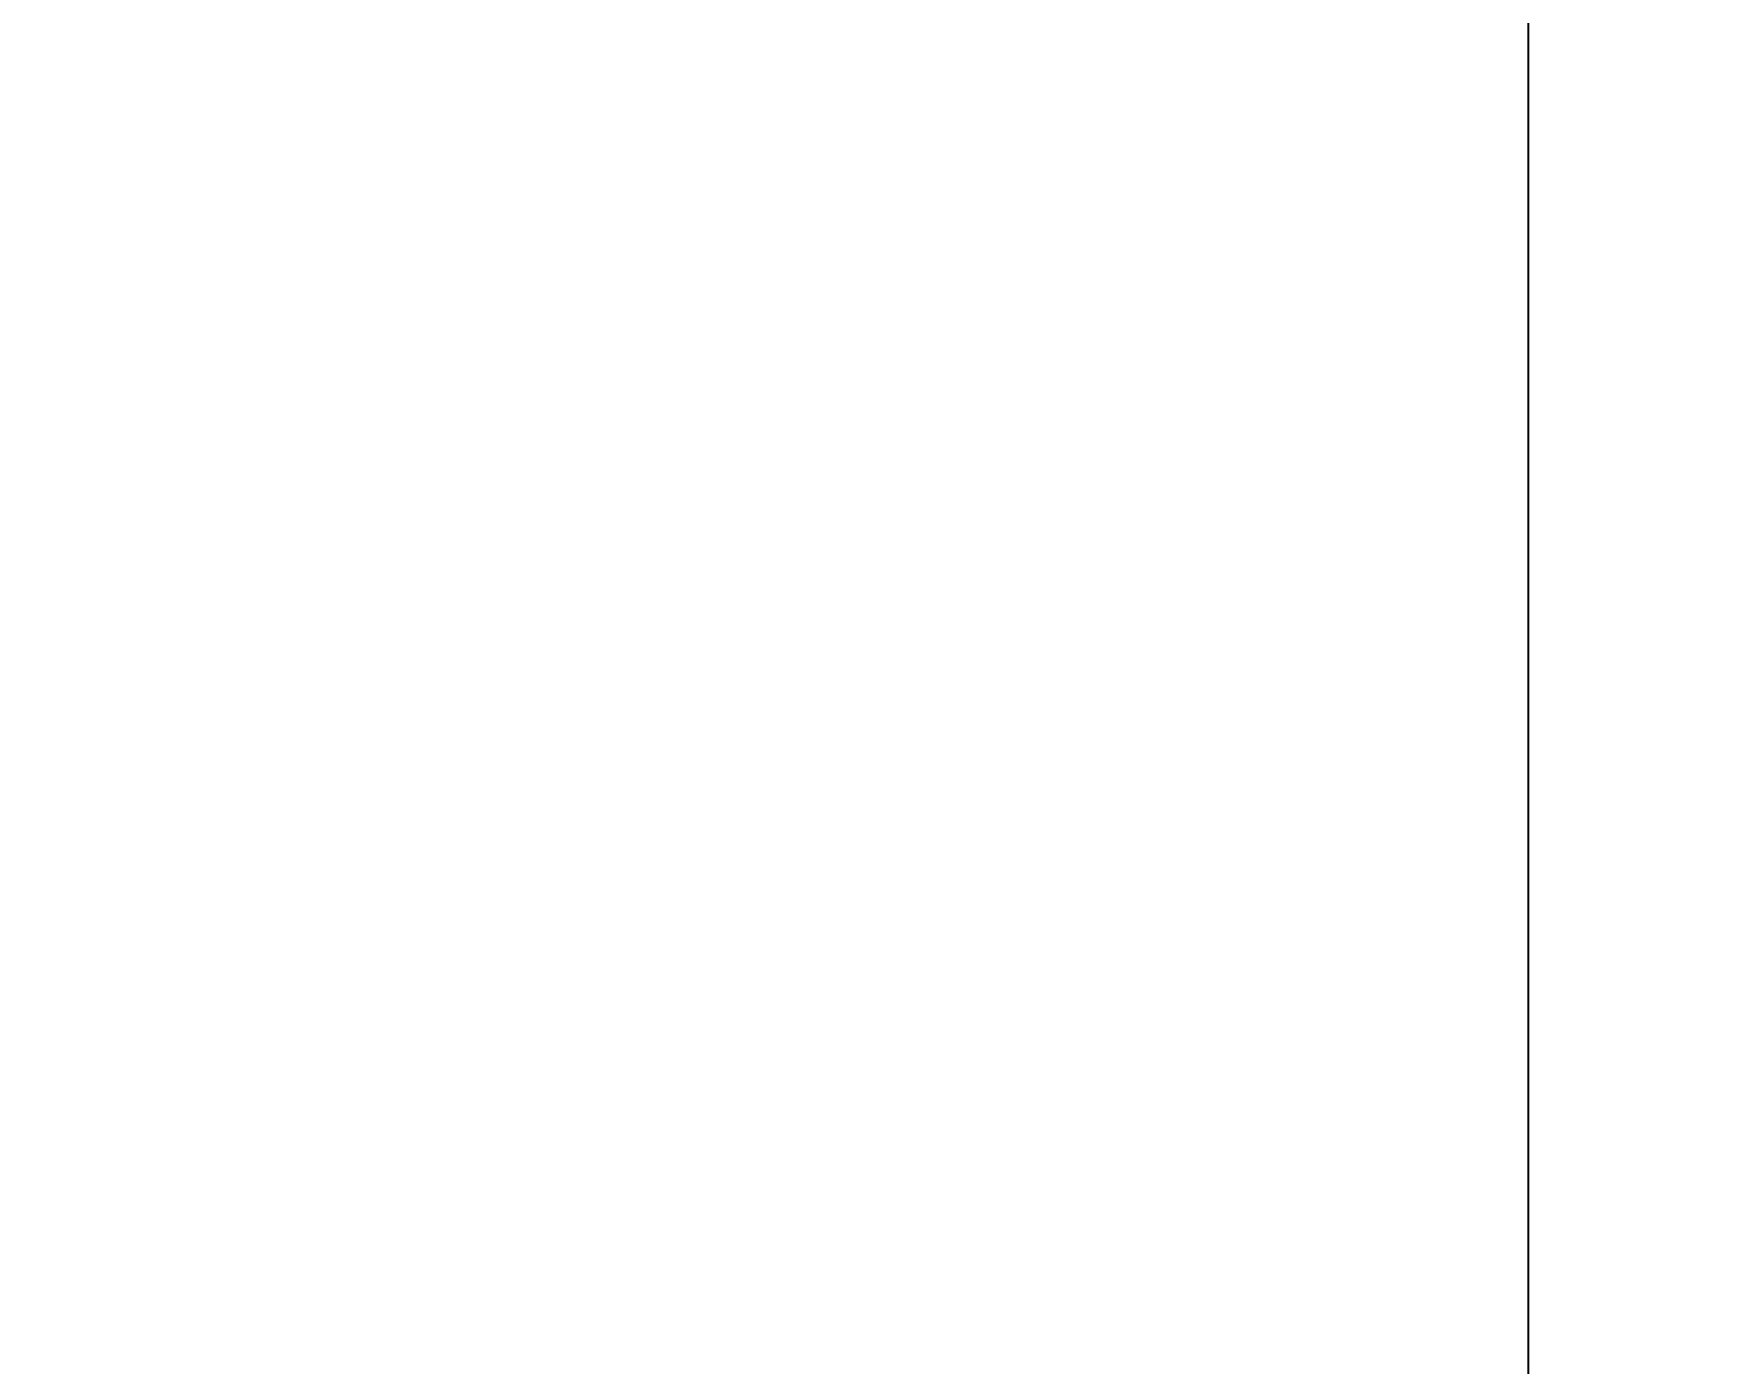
# Model space of a CAD drawing. Header units: millimetres. Extents: x -5 to 1510635, y -6 to 71285.
# Drawn here: x 260033 to 261548, y 35884 to 37071 of the extents above; entities that cross this region are included whole.
import ezdxf

# ---------------------------------------------------------------- set-up
doc = ezdxf.new("R2010")
doc.units = ezdxf.units.MM
doc.header["$LTSCALE"] = 1000
doc.layers.add('MP-8', color=8, linetype='Continuous')
doc.dimstyles.new('MPS2', dxfattribs={"dimscale": 100, "dimtxt": 3, "dimasz": 3, "dimexe": 1, "dimexo": 1, "dimgap": 1, "dimtad": 1, "dimzin": 12, "dimdsep": 46, "dimtxsty": 'Standard', "dimcen": 1, "dimclrd": 1, "dimclre": 1, "dimclrt": 7, "dimazin": 2, "dimtfac": 1, "dimtmove": 0, "dimatfit": 3, "dimfxl": 1, "dimarcsym": 0})

# ---------------------------------------------------------------- blocks, each defined once
blk = doc.blocks.new('*D194')
at = {"layer": 'DEFPOINTS', "color": 0, "linetype": 'ByBlock', "transparency": 16777216}
for p in [(261367.665250579, 38261.08531328535), (256047.665250579, 35508.79177639436), (261367.665250579, 35508.79177639436)]:
    blk.add_point(p, dxfattribs=at)
at = {"layer": 'MP-8', "color": 1, "linetype": 'ByBlock', "lineweight": -2, "transparency": 16777216}
for p, q in [((256047.665250579, 35588.79177639436), (256047.665250579, 38341.08531328535)), ((261367.665250579, 35588.79177639436), (261367.665250579, 38341.08531328535)), ((256287.665250579, 38261.08531328535), (261127.665250579, 38261.08531328535))]:
    blk.add_line(p, q, dxfattribs=at)
at = {"layer": 'MP-8', "color": 1, "linetype": 'ByBlock', "transparency": 16777216}
for points in [[(256287.665250579, 38301.08531328535), (256287.665250579, 38221.08531328535), (256047.665250579, 38261.08531328535)], [(261127.665250579, 38301.08531328535), (261127.665250579, 38221.08531328535), (261367.665250579, 38261.08531328535)]]:
    blk.add_solid(points, dxfattribs=at)
at = {"layer": 'MP-8', "color": 7, "linetype": 'ByBlock', "transparency": 16777216, "insert": (258707.665250579, 38461.08531328535), "char_height": 240, "attachment_point": 5}
blk.add_mtext('5320', dxfattribs=at)
blk = doc.blocks.new('*D195')
at = {"layer": 'DEFPOINTS', "color": 0, "linetype": 'ByBlock', "transparency": 16777216}
for p in [(262367.6652505785, 38261.08531328535), (262367.6652505785, 36508.79177639436, 8.113337913230295e-09), (261367.665250579, 35508.79177639436)]:
    blk.add_point(p, dxfattribs=at)
at = {"layer": 'MP-8', "color": 1, "linetype": 'ByBlock', "lineweight": -2, "transparency": 16777216}
for p, q in [((261367.665250579, 35588.79177639436), (261367.665250579, 38341.08531328535)), ((262367.6652505785, 36588.79177639436), (262367.6652505785, 38341.08531328535)), ((261607.665250579, 38261.08531328535), (262127.6652505785, 38261.08531328535))]:
    blk.add_line(p, q, dxfattribs=at)
at = {"layer": 'MP-8', "color": 1, "linetype": 'ByBlock', "transparency": 16777216}
for points in [[(261607.665250579, 38301.08531328535), (261607.665250579, 38221.08531328535), (261367.665250579, 38261.08531328535)], [(262127.6652505785, 38301.08531328535), (262127.6652505785, 38221.08531328535), (262367.6652505785, 38261.08531328535)]]:
    blk.add_solid(points, dxfattribs=at)
at = {"layer": 'MP-8', "color": 7, "linetype": 'ByBlock', "transparency": 16777216, "insert": (261867.6652505787, 38461.08531328535), "char_height": 240, "attachment_point": 5}
blk.add_mtext('1000', dxfattribs=at)
blk = doc.blocks.new('*D196')
at = {"layer": 'DEFPOINTS', "color": 0, "linetype": 'ByBlock', "transparency": 16777216}
for p in [(262367.6652505785, 37522.7759826387), (261862.6484837775, 36808.79177639436, 8.113337913230444e-09), (262367.6652505785, 36508.79177639436, 8.113337913230295e-09)]:
    blk.add_point(p, dxfattribs=at)
at = {"layer": 'MP-8', "color": 1, "linetype": 'ByBlock', "lineweight": -2, "transparency": 16777216}
for p, q in [((261862.6484837775, 36888.79177639436), (261862.6484837775, 37602.7759826387)), ((262367.6652505785, 36588.79177639436), (262367.6652505785, 37602.7759826387)), ((261622.6484837775, 37522.7759826387), (261382.6484837775, 37522.7759826387)), ((261862.6484837775, 37522.7759826387), (262367.6652505785, 37522.7759826387)), ((262607.6652505785, 37522.7759826387), (262847.6652505785, 37522.7759826387))]:
    blk.add_line(p, q, dxfattribs=at)
at = {"layer": 'MP-8', "color": 1, "linetype": 'ByBlock', "transparency": 16777216}
for points in [[(261622.6484837775, 37562.7759826387), (261622.6484837775, 37482.7759826387), (261862.6484837775, 37522.7759826387)], [(262607.6652505785, 37562.7759826387), (262607.6652505785, 37482.7759826387), (262367.6652505785, 37522.7759826387)]]:
    blk.add_solid(points, dxfattribs=at)
at = {"layer": 'MP-8', "color": 7, "linetype": 'ByBlock', "transparency": 16777216, "insert": (262115.156867178, 37722.7759826387), "char_height": 240, "attachment_point": 5}
blk.add_mtext('505', dxfattribs=at)

msp = doc.modelspace()

# ---------------------------------------------------------------- dimensions: what is measured, and where the dimension line sits
at = {"layer": 'MP-8', "linetype": 'ByBlock'}
dim = msp.add_linear_dim(base=(261367.665250579, 38261.08531328535), p1=(256047.665250579, 35508.79177639436), p2=(261367.665250579, 35508.79177639436), dimstyle='MPS2', override={"dimscale": 80, "dimdec": 0}, dxfattribs=at)
dim.commit()
dim.dimension.update_dxf_attribs({"geometry": '*D194', "text_midpoint": (258707.665250579, 38461.08531328535)})
for base, p1, picture, middle in [((262367.6652505785, 38261.08531328535), (261367.665250579, 35508.79177639436), '*D195', (261867.6652505787, 38261.08531328535)), ((262367.6652505785, 37522.7759826387), (261862.6484837775, 36808.79177639436, 8.113337913230444e-09), '*D196', (262115.156867178, 37522.7759826387))]:
    dim = msp.add_linear_dim(base=base, p1=p1, p2=(262367.6652505785, 36508.79177639436, 8.113337913230295e-09), dimstyle='MPS2', override={"dimscale": 80, "dimdec": 0}, dxfattribs=at)
    dim.commit()
    dim.dimension.update_dxf_attribs({"geometry": picture, "text_midpoint": middle, "dimtype": 160})

doc.saveas('drawing.dxf')
